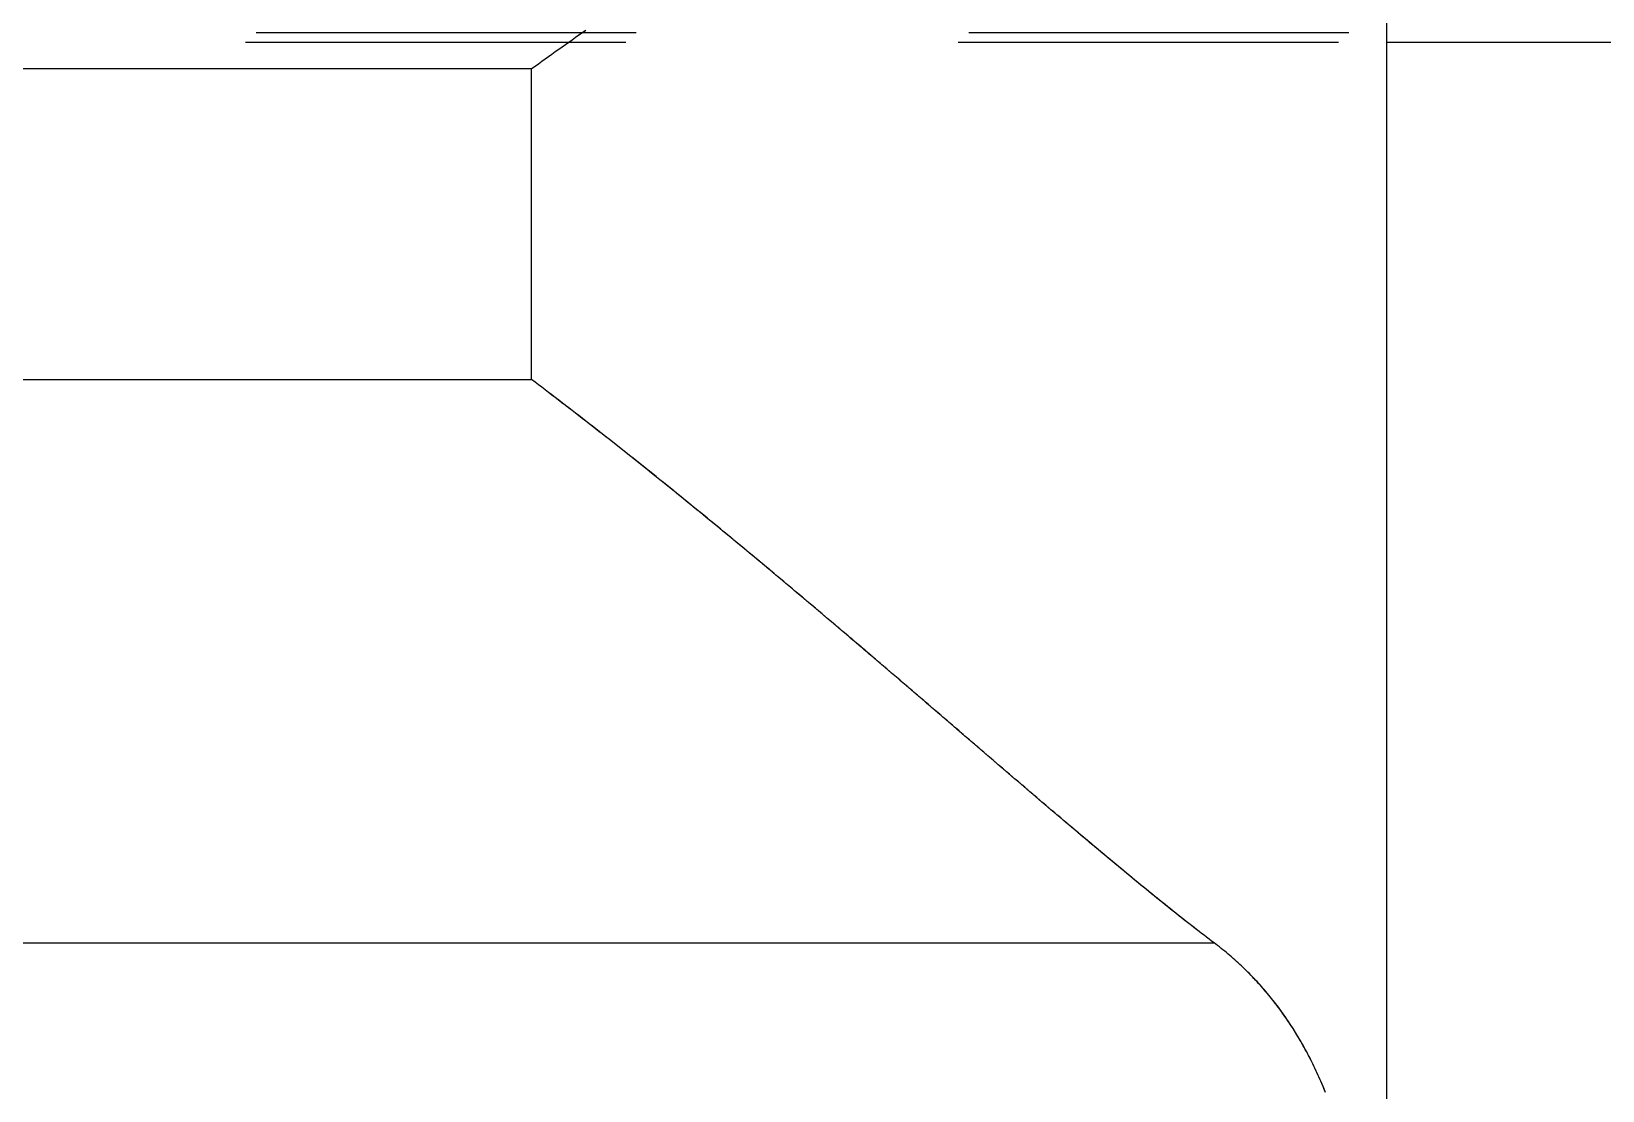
# Model space of a CAD drawing. Extents: x -11 to 23.5, y -3.8 to 3.8.
# Drawn here: x 12.375 to 14.028, y 0.522 to 1.636 of the extents above; entities that cross this region are included whole.
import ezdxf

# ---------------------------------------------------------------- set-up
doc = ezdxf.new("R2010")
doc.units = 0
doc.linetypes.add('PHL_CENTER', pattern=[0.75, 0.4, -0.35])
doc.linetypes.add('PHL_THICK', pattern=[0])
doc.layers.add('PROJECTION', color=7, linetype='CONTINUOUS')

msp = doc.modelspace()

# ---------------------------------------------------------------- linework, layer by layer
at = {"layer": 'PROJECTION', "color": 7, "linetype": 'PHL_THICK'}
for p, q in [((13.801, -2.682202), (13.801, 2.85)), ((12.954357, 1.634951), (12.957913, 1.637416)), ((12.933015, 1.620005), (12.936571, 1.622514)), ((12.936571, 1.622514), (12.940128, 1.625017)), ((12.940128, 1.625017), (12.943686, 1.627512)), ((12.943686, 1.627512), (12.947243, 1.629999)), ((12.947243, 1.629999), (12.9508, 1.632479)), ((12.9508, 1.632479), (12.954357, 1.634951)), ((13.801, 1.625), (19.821091, 1.625)), ((12.90812, 1.60224), (12.911675, 1.604799)), ((12.911675, 1.604799), (12.915232, 1.60735)), ((12.915232, 1.60735), (12.918788, 1.609895)), ((12.918788, 1.609895), (12.922344, 1.612433)), ((12.922344, 1.612433), (12.9259, 1.614964)), ((12.9259, 1.614964), (12.929458, 1.617488)), ((12.929458, 1.617488), (12.933015, 1.620005)), ((1.701, 1.597096), (12.901, 1.597096)), ((12.901, 1.597096), (12.904565, 1.599674)), ((12.901, 1.534864), (12.901, 1.597096)), ((12.904565, 1.599674), (12.90812, 1.60224)), ((12.901, 1.435063), (12.901, 1.534864)), ((12.901, 1.343135), (12.901, 1.435063)), ((12.901, 1.269826), (12.901, 1.343135)), ((1.701, 1.269826), (12.901, 1.269826)), ((12.904566, 1.267137), (12.901, 1.269826)), ((12.908121, 1.264451), (12.904566, 1.267137)), ((12.911676, 1.261759), (12.908121, 1.264451)), ((12.915232, 1.259062), (12.911676, 1.261759)), ((12.918788, 1.256359), (12.915232, 1.259062)), ((12.922343, 1.253651), (12.918788, 1.256359)), ((12.9259, 1.250937), (12.922343, 1.253651)), ((12.929457, 1.248218), (12.9259, 1.250937)), ((12.933013, 1.245493), (12.929457, 1.248218)), ((12.93657, 1.242763), (12.933013, 1.245493)), ((12.940127, 1.240028), (12.93657, 1.242763)), ((12.943684, 1.237288), (12.940127, 1.240028)), ((12.947241, 1.234542), (12.943684, 1.237288)), ((12.950798, 1.231792), (12.947241, 1.234542)), ((12.954355, 1.229036), (12.950798, 1.231792)), ((12.957912, 1.226276), (12.954355, 1.229036)), ((12.961469, 1.223511), (12.957912, 1.226276)), ((12.965025, 1.220741), (12.961469, 1.223511)), ((12.968582, 1.217967), (12.965025, 1.220741)), ((12.972138, 1.215188), (12.968582, 1.217967)), ((12.975694, 1.212405), (12.972138, 1.215188)), ((12.97925, 1.209617), (12.975694, 1.212405)), ((12.982805, 1.206825), (12.97925, 1.209617)), ((12.98636, 1.204028), (12.982805, 1.206825)), ((12.989914, 1.201227), (12.98636, 1.204028)), ((12.993468, 1.198422), (12.989914, 1.201227)), ((12.997022, 1.195613), (12.993468, 1.198422)), ((13.000574, 1.1928), (12.997022, 1.195613)), ((13.004127, 1.189983), (13.000574, 1.1928)), ((13.007679, 1.187163), (13.004127, 1.189983)), ((13.01123, 1.184338), (13.007679, 1.187163)), ((13.01478, 1.18151), (13.01123, 1.184338)), ((13.018331, 1.178678), (13.01478, 1.18151)), ((13.021879, 1.175842), (13.018331, 1.178678)), ((13.025428, 1.173003), (13.021879, 1.175842)), ((13.028975, 1.170161), (13.025428, 1.173003)), ((13.032521, 1.167315), (13.028975, 1.170161)), ((13.036067, 1.164466), (13.032521, 1.167315)), ((13.039612, 1.161613), (13.036067, 1.164466)), ((13.043156, 1.158758), (13.039612, 1.161613)), ((13.046699, 1.155899), (13.043156, 1.158758)), ((13.05024, 1.153038), (13.046699, 1.155899)), ((13.053781, 1.150173), (13.05024, 1.153038)), ((13.05732, 1.147306), (13.053781, 1.150173)), ((13.060858, 1.144436), (13.05732, 1.147306)), ((13.064395, 1.141563), (13.060858, 1.144436)), ((13.067931, 1.138688), (13.064395, 1.141563)), ((13.071465, 1.135809), (13.067931, 1.138688)), ((13.074999, 1.132929), (13.071465, 1.135809)), ((13.078531, 1.130046), (13.074999, 1.132929)), ((13.082062, 1.127161), (13.078531, 1.130046)), ((13.08559, 1.124273), (13.082062, 1.127161)), ((13.089118, 1.121383), (13.08559, 1.124273)), ((13.092645, 1.118491), (13.089118, 1.121383)), ((13.096169, 1.115597), (13.092645, 1.118491)), ((13.099692, 1.112701), (13.096169, 1.115597)), ((13.103213, 1.109803), (13.099692, 1.112701)), ((13.106733, 1.106903), (13.103213, 1.109803)), ((13.110251, 1.104001), (13.106733, 1.106903)), ((13.113769, 1.101098), (13.110251, 1.104001)), ((13.117283, 1.098193), (13.113769, 1.101098)), ((13.120796, 1.095286), (13.117283, 1.098193)), ((13.124307, 1.092378), (13.120796, 1.095286)), ((13.127816, 1.089468), (13.124307, 1.092378)), ((13.131324, 1.086557), (13.127816, 1.089468)), ((13.134829, 1.083645), (13.131324, 1.086557)), ((13.138332, 1.080732), (13.134829, 1.083645)), ((13.141833, 1.077817), (13.138332, 1.080732)), ((13.145333, 1.074901), (13.141833, 1.077817)), ((13.14883, 1.071985), (13.145333, 1.074901)), ((13.152326, 1.069067), (13.14883, 1.071985)), ((13.155818, 1.066149), (13.152326, 1.069067)), ((13.159309, 1.063229), (13.155818, 1.066149)), ((13.162798, 1.06031), (13.159309, 1.063229)), ((13.166284, 1.057389), (13.162798, 1.06031)), ((13.169768, 1.054468), (13.166284, 1.057389)), ((13.173249, 1.051546), (13.169768, 1.054468)), ((13.176729, 1.048624), (13.173249, 1.051546)), ((13.180205, 1.045702), (13.176729, 1.048624)), ((13.183681, 1.042779), (13.180205, 1.045702)), ((13.187152, 1.039856), (13.183681, 1.042779)), ((13.190621, 1.036933), (13.187152, 1.039856)), ((13.194088, 1.034009), (13.190621, 1.036933)), ((13.197553, 1.031086), (13.194088, 1.034009)), ((13.201014, 1.028163), (13.197553, 1.031086)), ((13.204473, 1.02524), (13.201014, 1.028163)), ((13.207929, 1.022317), (13.204473, 1.02524)), ((13.211382, 1.019395), (13.207929, 1.022317)), ((13.214833, 1.016473), (13.211382, 1.019395)), ((13.218281, 1.013551), (13.214833, 1.016473)), ((13.221725, 1.01063), (13.218281, 1.013551)), ((13.225167, 1.007709), (13.221725, 1.01063)), ((13.228607, 1.004789), (13.225167, 1.007709)), ((13.232043, 1.00187), (13.228607, 1.004789)), ((13.235476, 0.998951), (13.232043, 1.00187)), ((13.238906, 0.996034), (13.235476, 0.998951)), ((13.242333, 0.993117), (13.238906, 0.996034)), ((13.245757, 0.990201), (13.242333, 0.993117)), ((13.24918, 0.987285), (13.245757, 0.990201)), ((13.252599, 0.98437), (13.24918, 0.987285)), ((13.256016, 0.981455), (13.252599, 0.98437)), ((13.25943, 0.978541), (13.256016, 0.981455)), ((13.262842, 0.975628), (13.25943, 0.978541)), ((13.266251, 0.972715), (13.262842, 0.975628)), ((13.269657, 0.969804), (13.266251, 0.972715)), ((13.273061, 0.966894), (13.269657, 0.969804)), ((13.276461, 0.963985), (13.273061, 0.966894)), ((13.279858, 0.961078), (13.276461, 0.963985)), ((13.283252, 0.958172), (13.279858, 0.961078)), ((13.286643, 0.955268), (13.283252, 0.958172)), ((13.290031, 0.952366), (13.286643, 0.955268)), ((13.293415, 0.949465), (13.290031, 0.952366)), ((13.296797, 0.946567), (13.293415, 0.949465)), ((13.300175, 0.94367), (13.296797, 0.946567)), ((13.303549, 0.940776), (13.300175, 0.94367)), ((13.306919, 0.937884), (13.303549, 0.940776)), ((13.310287, 0.934994), (13.306919, 0.937884)), ((13.31365, 0.932107), (13.310287, 0.934994)), ((13.31701, 0.929223), (13.31365, 0.932107)), ((13.320365, 0.926342), (13.31701, 0.929223)), ((13.323717, 0.923463), (13.320365, 0.926342)), ((13.327065, 0.920587), (13.323717, 0.923463)), ((13.330409, 0.917715), (13.327065, 0.920587)), ((13.333749, 0.914846), (13.330409, 0.917715)), ((13.337085, 0.91198), (13.333749, 0.914846)), ((13.340416, 0.909117), (13.337085, 0.91198)), ((13.343742, 0.906259), (13.340416, 0.909117)), ((13.347066, 0.903403), (13.343742, 0.906259)), ((13.350384, 0.900552), (13.347066, 0.903403)), ((13.353698, 0.897705), (13.350384, 0.900552)), ((13.357007, 0.894861), (13.353698, 0.897705)), ((13.360312, 0.892022), (13.357007, 0.894861)), ((13.363611, 0.889187), (13.360312, 0.892022)), ((13.366906, 0.886357), (13.363611, 0.889187)), ((13.370196, 0.883531), (13.366906, 0.886357)), ((13.373482, 0.880709), (13.370196, 0.883531)), ((13.376762, 0.877892), (13.373482, 0.880709)), ((13.380037, 0.87508), (13.376762, 0.877892)), ((13.383307, 0.872274), (13.380037, 0.87508)), ((13.386572, 0.869472), (13.383307, 0.872274)), ((13.389832, 0.866675), (13.386572, 0.869472)), ((13.393086, 0.863884), (13.389832, 0.866675)), ((13.396336, 0.861098), (13.393086, 0.863884)), ((13.399579, 0.858317), (13.396336, 0.861098)), ((13.402817, 0.855542), (13.399579, 0.858317)), ((13.40605, 0.852773), (13.402817, 0.855542)), ((13.409276, 0.85001), (13.40605, 0.852773)), ((13.412498, 0.847253), (13.409276, 0.85001)), ((13.415712, 0.844502), (13.412498, 0.847253)), ((13.418921, 0.841757), (13.415712, 0.844502)), ((13.422126, 0.839019), (13.418921, 0.841757)), ((13.425323, 0.836286), (13.422126, 0.839019)), ((13.428514, 0.833561), (13.425323, 0.836286)), ((13.4317, 0.830842), (13.428514, 0.833561)), ((13.434878, 0.82813), (13.4317, 0.830842)), ((13.438051, 0.825425), (13.434878, 0.82813)), ((13.441217, 0.822727), (13.438051, 0.825425)), ((13.444378, 0.820036), (13.441217, 0.822727)), ((13.447532, 0.817352), (13.444378, 0.820036)), ((13.450679, 0.814675), (13.447532, 0.817352)), ((13.453819, 0.812006), (13.450679, 0.814675)), ((13.456953, 0.809345), (13.453819, 0.812006)), ((13.46008, 0.806691), (13.456953, 0.809345)), ((13.4632, 0.804045), (13.46008, 0.806691)), ((13.466313, 0.801408), (13.4632, 0.804045)), ((13.469419, 0.798778), (13.466313, 0.801408)), ((13.472519, 0.796156), (13.469419, 0.798778)), ((13.475612, 0.793542), (13.472519, 0.796156)), ((13.478697, 0.790937), (13.475612, 0.793542)), ((13.481776, 0.78834), (13.478697, 0.790937)), ((13.484848, 0.785751), (13.481776, 0.78834)), ((13.487912, 0.783171), (13.484848, 0.785751)), ((13.49097, 0.7806), (13.487912, 0.783171)), ((13.49402, 0.778037), (13.49097, 0.7806)), ((13.497063, 0.775485), (13.49402, 0.778037)), ((13.500098, 0.772941), (13.497063, 0.775485)), ((13.503125, 0.770407), (13.500098, 0.772941)), ((13.506145, 0.767883), (13.503125, 0.770407)), ((13.509157, 0.765369), (13.506145, 0.767883)), ((13.51216, 0.762866), (13.509157, 0.765369)), ((13.515156, 0.760372), (13.51216, 0.762866)), ((13.518143, 0.75789), (13.515156, 0.760372)), ((13.521122, 0.755418), (13.518143, 0.75789)), ((13.524093, 0.752957), (13.521122, 0.755418)), ((13.527054, 0.750507), (13.524093, 0.752957)), ((13.530006, 0.748069), (13.527054, 0.750507)), ((13.53295, 0.745642), (13.530006, 0.748069)), ((13.535886, 0.743227), (13.53295, 0.745642)), ((13.538812, 0.740825), (13.535886, 0.743227)), ((13.541728, 0.738434), (13.538812, 0.740825)), ((13.544636, 0.736056), (13.541728, 0.738434)), ((13.547533, 0.73369), (13.544636, 0.736056)), ((13.550422, 0.731337), (13.547533, 0.73369)), ((13.5533, 0.728997), (13.550422, 0.731337)), ((13.556169, 0.72667), (13.5533, 0.728997)), ((13.559028, 0.724357), (13.556169, 0.72667)), ((13.561876, 0.722057), (13.559028, 0.724357)), ((13.564714, 0.719771), (13.561876, 0.722057)), ((13.567542, 0.717499), (13.564714, 0.719771)), ((13.57036, 0.715241), (13.567542, 0.717499)), ((13.573168, 0.712997), (13.57036, 0.715241)), ((13.575964, 0.710768), (13.573168, 0.712997)), ((13.57875, 0.708554), (13.575964, 0.710768)), ((13.581525, 0.706354), (13.57875, 0.708554)), ((13.584289, 0.70417), (13.581525, 0.706354)), ((13.587041, 0.702001), (13.584289, 0.70417)), ((13.589783, 0.699848), (13.587041, 0.702001)), ((13.592513, 0.69771), (13.589783, 0.699848)), ((13.595232, 0.695588), (13.592513, 0.69771)), ((13.597939, 0.693483), (13.595232, 0.695588)), ((13.600634, 0.691393), (13.597939, 0.693483)), ((13.603317, 0.68932), (13.600634, 0.691393)), ((13.605989, 0.687264), (13.603317, 0.68932)), ((13.608648, 0.685225), (13.605989, 0.687264)), ((13.611296, 0.683203), (13.608648, 0.685225)), ((13.613931, 0.681198), (13.611296, 0.683203)), ((13.616553, 0.67921), (13.613931, 0.681198)), ((13.619163, 0.677241), (13.616553, 0.67921)), ((0.982837, 0.677241), (13.619163, 0.677241)), ((13.621054, 0.675807), (13.619163, 0.677241)), ((13.622932, 0.674362), (13.621054, 0.675807)), ((13.624799, 0.672907), (13.622932, 0.674362)), ((13.626653, 0.671441), (13.624799, 0.672907)), ((13.628494, 0.669963), (13.626653, 0.671441)), ((13.630324, 0.668475), (13.628494, 0.669963)), ((13.632142, 0.666976), (13.630324, 0.668475)), ((13.633948, 0.665466), (13.632142, 0.666976)), ((13.635741, 0.663945), (13.633948, 0.665466)), ((13.637524, 0.662414), (13.635741, 0.663945)), ((13.639293, 0.660871), (13.637524, 0.662414)), ((13.641051, 0.659316), (13.639293, 0.660871)), ((13.642797, 0.657751), (13.641051, 0.659316)), ((13.64453, 0.656175), (13.642797, 0.657751)), ((13.646253, 0.654587), (13.64453, 0.656175)), ((13.647964, 0.652989), (13.646253, 0.654587)), ((13.649662, 0.651379), (13.647964, 0.652989)), ((13.651348, 0.649757), (13.649662, 0.651379)), ((13.653023, 0.648125), (13.651348, 0.649757)), ((13.654686, 0.646481), (13.653023, 0.648125)), ((13.656338, 0.644826), (13.654686, 0.646481)), ((13.657977, 0.643159), (13.656338, 0.644826)), ((13.659606, 0.641481), (13.657977, 0.643159)), ((13.661222, 0.639791), (13.659606, 0.641481)), ((13.662827, 0.63809), (13.661222, 0.639791)), ((13.66442, 0.636378), (13.662827, 0.63809)), ((13.666002, 0.634654), (13.66442, 0.636378)), ((13.667572, 0.632918), (13.666002, 0.634654)), ((13.66913, 0.631171), (13.667572, 0.632918)), ((13.670678, 0.629412), (13.66913, 0.631171)), ((13.672214, 0.627641), (13.670678, 0.629412)), ((13.673738, 0.625859), (13.672214, 0.627641)), ((13.675251, 0.624065), (13.673738, 0.625859)), ((13.676752, 0.622259), (13.675251, 0.624065)), ((13.678243, 0.620441), (13.676752, 0.622259)), ((13.679721, 0.618612), (13.678243, 0.620441)), ((13.681189, 0.616771), (13.679721, 0.618612)), ((13.682645, 0.614917), (13.681189, 0.616771)), ((13.68409, 0.613052), (13.682645, 0.614917)), ((13.685524, 0.611175), (13.68409, 0.613052)), ((13.686946, 0.609286), (13.685524, 0.611175)), ((13.688357, 0.607385), (13.686946, 0.609286)), ((13.689757, 0.605472), (13.688357, 0.607385)), ((13.691147, 0.603547), (13.689757, 0.605472)), ((13.692525, 0.601609), (13.691147, 0.603547)), ((13.693892, 0.59966), (13.692525, 0.601609)), ((13.695248, 0.597698), (13.693892, 0.59966)), ((13.696592, 0.595725), (13.695248, 0.597698)), ((13.697927, 0.593738), (13.696592, 0.595725)), ((13.699249, 0.59174), (13.697927, 0.593738)), ((13.700562, 0.58973), (13.699249, 0.59174)), ((13.701862, 0.587707), (13.700562, 0.58973)), ((13.703153, 0.585671), (13.701862, 0.587707)), ((13.704432, 0.583624), (13.703153, 0.585671)), ((13.705701, 0.581564), (13.704432, 0.583624)), ((13.706959, 0.579491), (13.705701, 0.581564)), ((13.708205, 0.577406), (13.706959, 0.579491)), ((13.709441, 0.575309), (13.708205, 0.577406)), ((13.710667, 0.573198), (13.709441, 0.575309)), ((13.711882, 0.571076), (13.710667, 0.573198)), ((13.713086, 0.568941), (13.711882, 0.571076)), ((13.714279, 0.566793), (13.713086, 0.568941)), ((13.715462, 0.564632), (13.714279, 0.566793)), ((13.716634, 0.562459), (13.715462, 0.564632)), ((13.717795, 0.560273), (13.716634, 0.562459)), ((13.718946, 0.558074), (13.717795, 0.560273)), ((13.720087, 0.555864), (13.718946, 0.558074)), ((13.721215, 0.553643), (13.720087, 0.555864)), ((13.722331, 0.551412), (13.721215, 0.553643)), ((13.723435, 0.549172), (13.722331, 0.551412)), ((13.724528, 0.546921), (13.723435, 0.549172)), ((13.72561, 0.544661), (13.724528, 0.546921)), ((13.72668, 0.54239), (13.72561, 0.544661)), ((13.727738, 0.54011), (13.72668, 0.54239)), ((13.728786, 0.53782), (13.727738, 0.54011)), ((13.729821, 0.535519), (13.728786, 0.53782)), ((13.730845, 0.533209), (13.729821, 0.535519)), ((13.731858, 0.530889), (13.730845, 0.533209)), ((13.732861, 0.52856), (13.731858, 0.530889)), ((13.733851, 0.52622), (13.732861, 0.52856)), ((13.734832, 0.523871), (13.733851, 0.52622)), ((13.735801, 0.521511), (13.734832, 0.523871))]:
    msp.add_line(p, q, dxfattribs=at)
at = {"layer": 'PROJECTION', "color": 3, "linetype": 'PHL_CENTER'}
for p, q in [((12.954353, 1.634942), (12.95791, 1.637406)), ((6.6, 1.625), (13.801, 1.625)), ((6.611, 1.635), (13.801, 1.635)), ((12.933012, 1.619999), (12.936569, 1.622508)), ((12.936569, 1.622508), (12.940125, 1.62501)), ((12.940125, 1.62501), (12.943683, 1.627504)), ((12.943683, 1.627504), (12.94724, 1.629991)), ((12.94724, 1.629991), (12.950796, 1.63247)), ((12.950796, 1.63247), (12.954353, 1.634942)), ((13.801, -0.592861), (13.801, 1.635)), ((12.908119, 1.60224), (12.911674, 1.604797)), ((12.911674, 1.604797), (12.915231, 1.607348)), ((12.915231, 1.607348), (12.918786, 1.609892)), ((12.918786, 1.609892), (12.922342, 1.61243)), ((12.922342, 1.61243), (12.925899, 1.61496)), ((12.925899, 1.61496), (12.929456, 1.617483)), ((12.929456, 1.617483), (12.933012, 1.619999)), ((1.701, 1.597096), (12.901, 1.597096)), ((12.901, 1.597096), (12.904564, 1.599675)), ((12.901, 1.334056), (12.901, 1.597096)), ((12.904564, 1.599675), (12.908119, 1.60224)), ((12.901, 1.269826), (12.901, 1.334056)), ((1.701, 1.269826), (12.901, 1.269826)), ((12.90455, 1.26715), (12.901, 1.269826)), ((12.908089, 1.264476), (12.90455, 1.26715)), ((12.911627, 1.261796), (12.908089, 1.264476)), ((12.915166, 1.25911), (12.911627, 1.261796)), ((12.918706, 1.256419), (12.915166, 1.25911)), ((12.922245, 1.253723), (12.918706, 1.256419)), ((12.925785, 1.251021), (12.922245, 1.253723)), ((12.929326, 1.248313), (12.925785, 1.251021)), ((12.932866, 1.2456), (12.929326, 1.248313)), ((12.936407, 1.242882), (12.932866, 1.2456)), ((12.939947, 1.240159), (12.936407, 1.242882)), ((12.943488, 1.237431), (12.939947, 1.240159)), ((12.947029, 1.234698), (12.943488, 1.237431)), ((12.95057, 1.23196), (12.947029, 1.234698)), ((12.95411, 1.229217), (12.95057, 1.23196)), ((12.957651, 1.226469), (12.95411, 1.229217)), ((12.961192, 1.223717), (12.957651, 1.226469)), ((12.964732, 1.22096), (12.961192, 1.223717)), ((12.968272, 1.218198), (12.964732, 1.22096)), ((12.971812, 1.215432), (12.968272, 1.218198)), ((12.975352, 1.212661), (12.971812, 1.215432)), ((12.978891, 1.209886), (12.975352, 1.212661)), ((12.982431, 1.207106), (12.978891, 1.209886)), ((12.98597, 1.204323), (12.982431, 1.207106)), ((12.989509, 1.201535), (12.98597, 1.204323)), ((12.993046, 1.198743), (12.989509, 1.201535)), ((12.996584, 1.195947), (12.993046, 1.198743)), ((13.00012, 1.193147), (12.996584, 1.195947)), ((13.003657, 1.190343), (13.00012, 1.193147)), ((13.007193, 1.187536), (13.003657, 1.190343)), ((13.010728, 1.184724), (13.007193, 1.187536)), ((13.014262, 1.181909), (13.010728, 1.184724)), ((13.017797, 1.17909), (13.014262, 1.181909)), ((13.02133, 1.176268), (13.017797, 1.17909)), ((13.024862, 1.173442), (13.02133, 1.176268)), ((13.028394, 1.170613), (13.024862, 1.173442)), ((13.031924, 1.167781), (13.028394, 1.170613)), ((13.035454, 1.164945), (13.031924, 1.167781)), ((13.038983, 1.162107), (13.035454, 1.164945)), ((13.042511, 1.159265), (13.038983, 1.162107)), ((13.046038, 1.15642), (13.042511, 1.159265)), ((13.049563, 1.153572), (13.046038, 1.15642)), ((13.053088, 1.150721), (13.049563, 1.153572)), ((13.056612, 1.147867), (13.053088, 1.150721)), ((13.060135, 1.14501), (13.056612, 1.147867)), ((13.063657, 1.142151), (13.060135, 1.14501)), ((13.067177, 1.139289), (13.063657, 1.142151)), ((13.070696, 1.136425), (13.067177, 1.139289)), ((13.074213, 1.133558), (13.070696, 1.136425)), ((13.077729, 1.130689), (13.074213, 1.133558)), ((13.081244, 1.127817), (13.077729, 1.130689)), ((13.084758, 1.124943), (13.081244, 1.127817)), ((13.08827, 1.122067), (13.084758, 1.124943)), ((13.091781, 1.119189), (13.08827, 1.122067)), ((13.09529, 1.116309), (13.091781, 1.119189)), ((13.098798, 1.113426), (13.09529, 1.116309)), ((13.102304, 1.110542), (13.098798, 1.113426)), ((13.105808, 1.107656), (13.102304, 1.110542)), ((13.109311, 1.104768), (13.105808, 1.107656)), ((13.112812, 1.101879), (13.109311, 1.104768)), ((13.116312, 1.098987), (13.112812, 1.101879)), ((13.119809, 1.096094), (13.116312, 1.098987)), ((13.123305, 1.0932), (13.119809, 1.096094)), ((13.1268, 1.090304), (13.123305, 1.0932)), ((13.130291, 1.087407), (13.1268, 1.090304)), ((13.133781, 1.084509), (13.130291, 1.087407)), ((13.13727, 1.081609), (13.133781, 1.084509)), ((13.140756, 1.078709), (13.13727, 1.081609)), ((13.14424, 1.075807), (13.140756, 1.078709)), ((13.147722, 1.072904), (13.14424, 1.075807)), ((13.151202, 1.07), (13.147722, 1.072904)), ((13.15468, 1.067095), (13.151202, 1.07)), ((13.158156, 1.06419), (13.15468, 1.067095)), ((13.16163, 1.061283), (13.158156, 1.06419)), ((13.165101, 1.058377), (13.16163, 1.061283)), ((13.16857, 1.055469), (13.165101, 1.058377)), ((13.172036, 1.052561), (13.16857, 1.055469)), ((13.175501, 1.049653), (13.172036, 1.052561)), ((13.178963, 1.046744), (13.175501, 1.049653)), ((13.182423, 1.043835), (13.178963, 1.046744)), ((13.18588, 1.040925), (13.182423, 1.043835)), ((13.189334, 1.038016), (13.18588, 1.040925)), ((13.192786, 1.035106), (13.189334, 1.038016)), ((13.196236, 1.032196), (13.192786, 1.035106)), ((13.199682, 1.029287), (13.196236, 1.032196)), ((13.203126, 1.026377), (13.199682, 1.029287)), ((13.206568, 1.023468), (13.203126, 1.026377)), ((13.210007, 1.020559), (13.206568, 1.023468)), ((13.213443, 1.01765), (13.210007, 1.020559)), ((13.216876, 1.014741), (13.213443, 1.01765)), ((13.220306, 1.011833), (13.216876, 1.014741)), ((13.223734, 1.008926), (13.220306, 1.011833)), ((13.227159, 1.006019), (13.223734, 1.008926)), ((13.23058, 1.003113), (13.227159, 1.006019)), ((13.233998, 1.000208), (13.23058, 1.003113)), ((13.237414, 0.997303), (13.233998, 1.000208)), ((13.240827, 0.994399), (13.237414, 0.997303)), ((13.244237, 0.991496), (13.240827, 0.994399)), ((13.247644, 0.988594), (13.244237, 0.991496)), ((13.251049, 0.985691), (13.247644, 0.988594)), ((13.254452, 0.98279), (13.251049, 0.985691)), ((13.257852, 0.979889), (13.254452, 0.98279)), ((13.261249, 0.976988), (13.257852, 0.979889)), ((13.264643, 0.974089), (13.261249, 0.976988)), ((13.268035, 0.971191), (13.264643, 0.974089)), ((13.271424, 0.968293), (13.268035, 0.971191)), ((13.27481, 0.965398), (13.271424, 0.968293)), ((13.278193, 0.962503), (13.27481, 0.965398)), ((13.281573, 0.95961), (13.278193, 0.962503)), ((13.28495, 0.956718), (13.281573, 0.95961)), ((13.288324, 0.953828), (13.28495, 0.956718)), ((13.291695, 0.95094), (13.288324, 0.953828)), ((13.295062, 0.948054), (13.291695, 0.95094)), ((13.298427, 0.945169), (13.295062, 0.948054)), ((13.301786, 0.942287), (13.298427, 0.945169)), ((13.305144, 0.939407), (13.301786, 0.942287)), ((13.308497, 0.93653), (13.305144, 0.939407)), ((13.311848, 0.933655), (13.308497, 0.93653)), ((13.315193, 0.930782), (13.311848, 0.933655)), ((13.318536, 0.927912), (13.315193, 0.930782)), ((13.321875, 0.925045), (13.318536, 0.927912)), ((13.32521, 0.922181), (13.321875, 0.925045)), ((13.32854, 0.91932), (13.32521, 0.922181)), ((13.331867, 0.916462), (13.32854, 0.91932)), ((13.33519, 0.913608), (13.331867, 0.916462)), ((13.338508, 0.910757), (13.33519, 0.913608)), ((13.341823, 0.907909), (13.338508, 0.910757)), ((13.345132, 0.905065), (13.341823, 0.907909)), ((13.348438, 0.902224), (13.345132, 0.905065)), ((13.351739, 0.899388), (13.348438, 0.902224)), ((13.355036, 0.896555), (13.351739, 0.899388)), ((13.358328, 0.893726), (13.355036, 0.896555)), ((13.361615, 0.890902), (13.358328, 0.893726)), ((13.364898, 0.888081), (13.361615, 0.890902)), ((13.368176, 0.885266), (13.364898, 0.888081)), ((13.371449, 0.882454), (13.368176, 0.885266)), ((13.374718, 0.879648), (13.371449, 0.882454)), ((13.377981, 0.876846), (13.374718, 0.879648)), ((13.38124, 0.874048), (13.377981, 0.876846)), ((13.384493, 0.871256), (13.38124, 0.874048)), ((13.387741, 0.868469), (13.384493, 0.871256)), ((13.390984, 0.865687), (13.387741, 0.868469)), ((13.394221, 0.86291), (13.390984, 0.865687)), ((13.397453, 0.860139), (13.394221, 0.86291)), ((13.400681, 0.857373), (13.397453, 0.860139)), ((13.403901, 0.854613), (13.400681, 0.857373)), ((13.407117, 0.851859), (13.403901, 0.854613)), ((13.410327, 0.84911), (13.407117, 0.851859)), ((13.413531, 0.846368), (13.410327, 0.84911)), ((13.41673, 0.843631), (13.413531, 0.846368)), ((13.419923, 0.840901), (13.41673, 0.843631)), ((13.42311, 0.838177), (13.419923, 0.840901)), ((13.426291, 0.83546), (13.42311, 0.838177)), ((13.429466, 0.832748), (13.426291, 0.83546)), ((13.432634, 0.830044), (13.429466, 0.832748)), ((13.435798, 0.827346), (13.432634, 0.830044)), ((13.438953, 0.824656), (13.435798, 0.827346)), ((13.442104, 0.821972), (13.438953, 0.824656)), ((13.445248, 0.819295), (13.442104, 0.821972)), ((13.448385, 0.816626), (13.445248, 0.819295)), ((13.451516, 0.813964), (13.448385, 0.816626)), ((13.45464, 0.811309), (13.451516, 0.813964)), ((13.457758, 0.808662), (13.45464, 0.811309)), ((13.460869, 0.806022), (13.457758, 0.808662)), ((13.463973, 0.80339), (13.460869, 0.806022)), ((13.467071, 0.800767), (13.463973, 0.80339)), ((13.47016, 0.798151), (13.467071, 0.800767)), ((13.473244, 0.795543), (13.47016, 0.798151)), ((13.476321, 0.792943), (13.473244, 0.795543)), ((13.479391, 0.790352), (13.476321, 0.792943)), ((13.482454, 0.787768), (13.479391, 0.790352)), ((13.48551, 0.785193), (13.482454, 0.787768)), ((13.488559, 0.782627), (13.48551, 0.785193)), ((13.491601, 0.780069), (13.488559, 0.782627)), ((13.494636, 0.777521), (13.491601, 0.780069)), ((13.497663, 0.774981), (13.494636, 0.777521)), ((13.500683, 0.772451), (13.497663, 0.774981)), ((13.503695, 0.769931), (13.500683, 0.772451)), ((13.5067, 0.767421), (13.503695, 0.769931)), ((13.509696, 0.76492), (13.5067, 0.767421)), ((13.512684, 0.76243), (13.509696, 0.76492)), ((13.515664, 0.75995), (13.512684, 0.76243)), ((13.518637, 0.75748), (13.515664, 0.75995)), ((13.5216, 0.755021), (13.518637, 0.75748)), ((13.524555, 0.752573), (13.5216, 0.755021)), ((13.527502, 0.750137), (13.524555, 0.752573)), ((13.53044, 0.747711), (13.527502, 0.750137)), ((13.533369, 0.745298), (13.53044, 0.747711)), ((13.536289, 0.742896), (13.533369, 0.745298)), ((13.539201, 0.740505), (13.536289, 0.742896)), ((13.542103, 0.738127), (13.539201, 0.740505)), ((13.544995, 0.735762), (13.542103, 0.738127)), ((13.547878, 0.733408), (13.544995, 0.735762)), ((13.550753, 0.731068), (13.547878, 0.733408)), ((13.553617, 0.72874), (13.550753, 0.731068)), ((13.556471, 0.726425), (13.553617, 0.72874)), ((13.559316, 0.724124), (13.556471, 0.726425)), ((13.56215, 0.721836), (13.559316, 0.724124)), ((13.564975, 0.719562), (13.56215, 0.721836)), ((13.567789, 0.717301), (13.564975, 0.719562)), ((13.570593, 0.715055), (13.567789, 0.717301)), ((13.573386, 0.712823), (13.570593, 0.715055)), ((13.576169, 0.710605), (13.573386, 0.712823)), ((13.578941, 0.708402), (13.576169, 0.710605)), ((13.581703, 0.706214), (13.578941, 0.708402)), ((13.584454, 0.70404), (13.581703, 0.706214)), ((13.587193, 0.701882), (13.584454, 0.70404)), ((13.589921, 0.699739), (13.587193, 0.701882)), ((13.592638, 0.697612), (13.589921, 0.699739)), ((13.595344, 0.695501), (13.592638, 0.697612)), ((13.598038, 0.693406), (13.595344, 0.695501)), ((13.60072, 0.691326), (13.598038, 0.693406)), ((13.603392, 0.689264), (13.60072, 0.691326)), ((13.60605, 0.687217), (13.603392, 0.689264)), ((13.608697, 0.685188), (13.60605, 0.687217)), ((13.611332, 0.683175), (13.608697, 0.685188)), ((13.613955, 0.68118), (13.611332, 0.683175)), ((13.616565, 0.679201), (13.613955, 0.68118)), ((13.619163, 0.677241), (13.616565, 0.679201)), ((0.982837, 0.677241), (13.619163, 0.677241)), ((13.621054, 0.675807), (13.619163, 0.677241)), ((13.622932, 0.674362), (13.621054, 0.675807)), ((13.624799, 0.672906), (13.622932, 0.674362)), ((13.626653, 0.67144), (13.624799, 0.672906)), ((13.628494, 0.669964), (13.626653, 0.67144)), ((13.630323, 0.668476), (13.628494, 0.669964)), ((13.63214, 0.666978), (13.630323, 0.668476)), ((13.633945, 0.66547), (13.63214, 0.666978)), ((13.635736, 0.66395), (13.633945, 0.66547)), ((13.637516, 0.66242), (13.635736, 0.66395)), ((13.639284, 0.660878), (13.637516, 0.66242)), ((13.64104, 0.659326), (13.639284, 0.660878)), ((13.642783, 0.657763), (13.64104, 0.659326)), ((13.644514, 0.65619), (13.642783, 0.657763)), ((13.646234, 0.654605), (13.644514, 0.65619)), ((13.647941, 0.653009), (13.646234, 0.654605)), ((13.649636, 0.651403), (13.647941, 0.653009)), ((13.65132, 0.649785), (13.649636, 0.651403)), ((13.65299, 0.648156), (13.65132, 0.649785)), ((13.65465, 0.646517), (13.65299, 0.648156)), ((13.656298, 0.644866), (13.65465, 0.646517)), ((13.657933, 0.643204), (13.656298, 0.644866)), ((13.659557, 0.641531), (13.657933, 0.643204)), ((13.661169, 0.639847), (13.659557, 0.641531)), ((13.662769, 0.638151), (13.661169, 0.639847)), ((13.664358, 0.636445), (13.662769, 0.638151)), ((13.665935, 0.634727), (13.664358, 0.636445)), ((13.6675, 0.632998), (13.665935, 0.634727)), ((13.669053, 0.631258), (13.6675, 0.632998)), ((13.670595, 0.629506), (13.669053, 0.631258)), ((13.672125, 0.627743), (13.670595, 0.629506)), ((13.673644, 0.625968), (13.672125, 0.627743)), ((13.675151, 0.624183), (13.673644, 0.625968)), ((13.676647, 0.622385), (13.675151, 0.624183)), ((13.678131, 0.620577), (13.676647, 0.622385)), ((13.679604, 0.618757), (13.678131, 0.620577)), ((13.681066, 0.616925), (13.679604, 0.618757)), ((13.682515, 0.615082), (13.681066, 0.616925)), ((13.683954, 0.613227), (13.682515, 0.615082)), ((13.685382, 0.611361), (13.683954, 0.613227)), ((13.686798, 0.609483), (13.685382, 0.611361)), ((13.688203, 0.607593), (13.686798, 0.609483)), ((13.689596, 0.605692), (13.688203, 0.607593)), ((13.690979, 0.603779), (13.689596, 0.605692)), ((13.69235, 0.601855), (13.690979, 0.603779)), ((13.69371, 0.599918), (13.69235, 0.601855)), ((13.69506, 0.59797), (13.69371, 0.599918)), ((13.696398, 0.59601), (13.69506, 0.59797)), ((13.697724, 0.594038), (13.696398, 0.59601)), ((13.69904, 0.592055), (13.697724, 0.594038)), ((13.700346, 0.590059), (13.69904, 0.592055)), ((13.70164, 0.588052), (13.700346, 0.590059)), ((13.702923, 0.586033), (13.70164, 0.588052)), ((13.704196, 0.584002), (13.702923, 0.586033)), ((13.705457, 0.581959), (13.704196, 0.584002)), ((13.706708, 0.579903), (13.705457, 0.581959)), ((13.707948, 0.577836), (13.706708, 0.579903)), ((13.709177, 0.575757), (13.707948, 0.577836)), ((13.710396, 0.573665), (13.709177, 0.575757)), ((13.711603, 0.571562), (13.710396, 0.573665)), ((13.7128, 0.569447), (13.711603, 0.571562)), ((13.713986, 0.567319), (13.7128, 0.569447)), ((13.715162, 0.565179), (13.713986, 0.567319)), ((13.716328, 0.563027), (13.715162, 0.565179)), ((13.717483, 0.560862), (13.716328, 0.563027)), ((13.718627, 0.558686), (13.717483, 0.560862)), ((13.719761, 0.556497), (13.718627, 0.558686)), ((13.720884, 0.554296), (13.719761, 0.556497)), ((13.721997, 0.552082), (13.720884, 0.554296)), ((13.7231, 0.549856), (13.721997, 0.552082)), ((13.724192, 0.547618), (13.7231, 0.549856)), ((13.725273, 0.545367), (13.724192, 0.547618)), ((13.726345, 0.543104), (13.725273, 0.545367)), ((13.727407, 0.540828), (13.726345, 0.543104)), ((13.728457, 0.53854), (13.727407, 0.540828)), ((13.729498, 0.536239), (13.728457, 0.53854)), ((13.730529, 0.533926), (13.729498, 0.536239)), ((13.731549, 0.5316), (13.730529, 0.533926)), ((13.73256, 0.529261), (13.731549, 0.5316)), ((13.73356, 0.526912), (13.73256, 0.529261)), ((13.734548, 0.524553), (13.73356, 0.526912)), ((13.735525, 0.522185), (13.734548, 0.524553)), ((13.736491, 0.519808), (13.735525, 0.522185))]:
    msp.add_line(p, q, dxfattribs=at)

doc.saveas('drawing.dxf')
